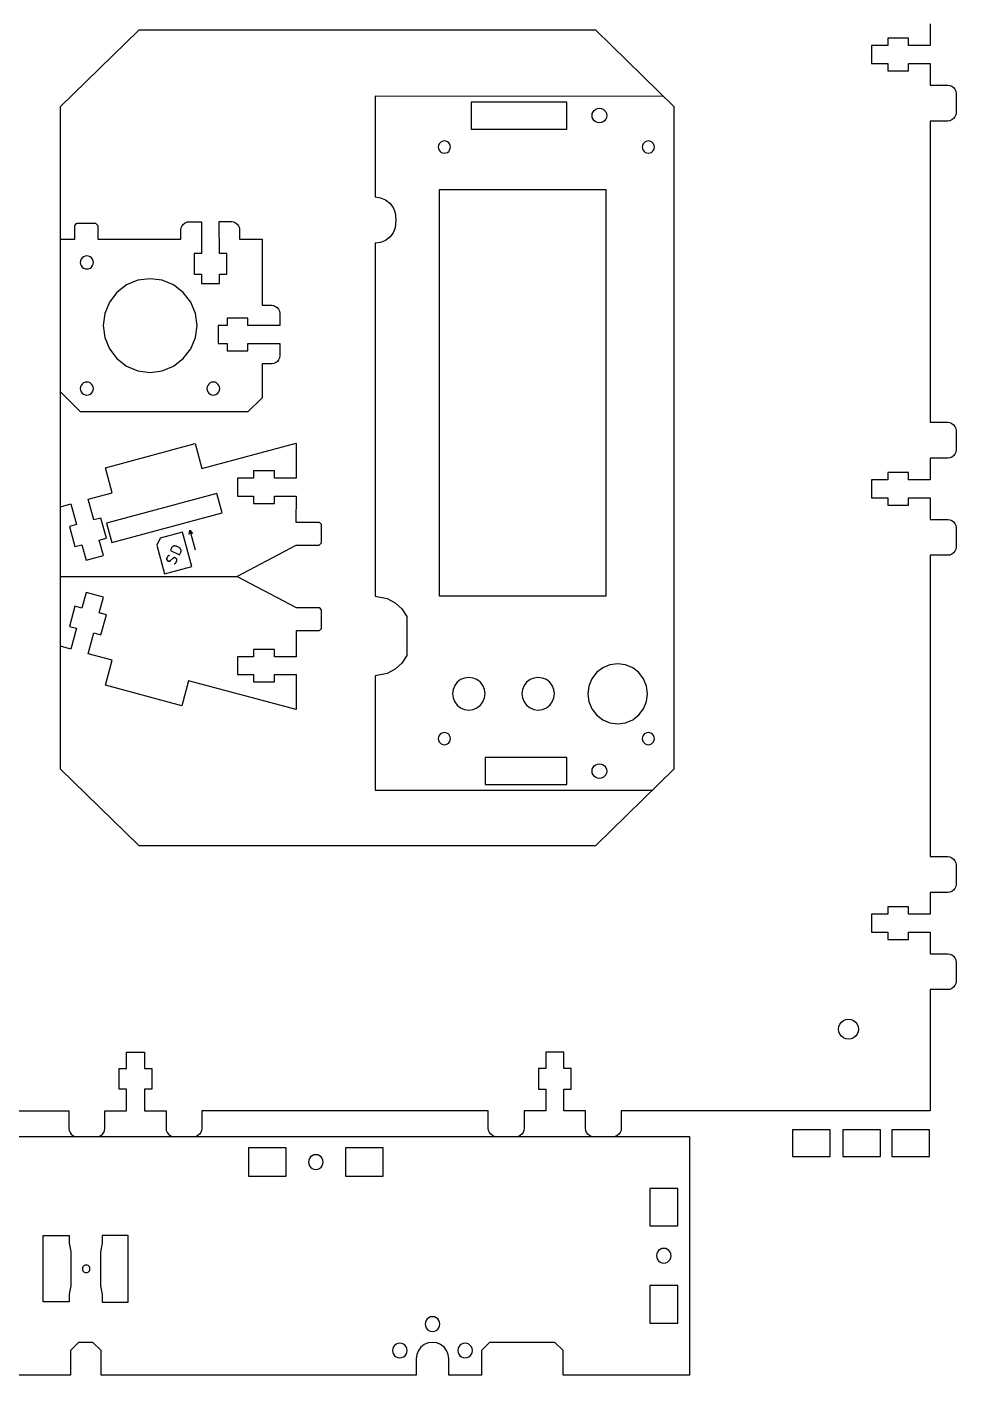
# Model space of a CAD drawing. Extents: x 80 to 899, y 36 to 580.
# Drawn here: x 671.5 to 899.2, y 35.6 to 366 of the extents above; entities that cross this region are included whole.
import ezdxf

# ---------------------------------------------------------------- set-up
doc = ezdxf.new("R2010")
doc.units = 0
doc.layers.get('0').update_dxf_attribs({"linetype": 'CONTINUOUS'})

msp = doc.modelspace()

# ---------------------------------------------------------------- linework, layer by layer
at = {"color": 4}
for p, q in [((892.893728, 366.790295), (892.893728, 361.490303)), ((882.493726, 361.490303), (878.543716, 361.490303)), ((878.543716, 361.490303), (878.543716, 357.090289)), ((887.593736, 363.290288), (882.493726, 363.290288)), ((882.493726, 363.290288), (882.493726, 361.490303)), ((887.593736, 361.490303), (887.593736, 363.290288)), ((892.893728, 361.490303), (887.593736, 361.490303)), ((878.543716, 357.090289), (882.493726, 357.090289)), ((882.493726, 357.090289), (882.493726, 355.290304)), ((887.593736, 355.290304), (887.593736, 357.090289)), ((887.593736, 357.090289), (892.893728, 357.090289)), ((892.893728, 357.090289), (892.893728, 351.790297)), ((882.493726, 355.290304), (887.593736, 355.290304)), ((892.893728, 351.790297), (897.243732, 351.790297)), ((897.243732, 351.790297), (897.761356, 351.72214)), ((897.761356, 351.72214), (898.24373, 351.522355)), ((898.24373, 351.522355), (898.657948, 351.204517)), ((898.657948, 351.204517), (898.975786, 350.790299)), ((898.975786, 350.790299), (899.175572, 350.307925)), ((899.175572, 350.307925), (899.243728, 349.790301)), ((899.243728, 349.790301), (899.243728, 344.990294)), ((898.975786, 343.990296), (898.657948, 343.576078)), ((899.175572, 344.47267), (898.975786, 343.990296)), ((899.243728, 344.990294), (899.175572, 344.47267)), ((897.243732, 342.990298), (892.893728, 342.990298)), ((892.893728, 342.990298), (892.893728, 269.140306)), ((897.761356, 343.058454), (897.243732, 342.990298)), ((898.24373, 343.25824), (897.761356, 343.058454)), ((898.657948, 343.576078), (898.24373, 343.25824)), ((892.893728, 269.140306), (897.243732, 269.140306)), ((897.243732, 269.140306), (897.761356, 269.072177)), ((897.761356, 269.072177), (898.24373, 268.872364)), ((898.24373, 268.872364), (898.657948, 268.554525)), ((898.657948, 268.554525), (898.975786, 268.140308)), ((898.975786, 268.140308), (899.175572, 267.657962)), ((899.175572, 267.657962), (899.243728, 267.14031)), ((899.243728, 267.14031), (899.243728, 262.340331)), ((898.975786, 261.340333), (898.657948, 260.926115)), ((899.175572, 261.822679), (898.975786, 261.340333)), ((899.243728, 262.340331), (899.175572, 261.822679)), ((897.243732, 260.340335), (892.893728, 260.340335)), ((892.893728, 260.340335), (892.893728, 255.040342)), ((897.761356, 260.408463), (897.243732, 260.340335)), ((898.24373, 260.608276), (897.761356, 260.408463)), ((898.657948, 260.926115), (898.24373, 260.608276)), ((882.493726, 255.040342), (878.543716, 255.040342)), ((878.543716, 255.040342), (878.543716, 250.640329)), ((887.593736, 256.840328), (882.493726, 256.840328)), ((882.493726, 256.840328), (882.493726, 255.040342)), ((887.593736, 255.040342), (887.593736, 256.840328)), ((892.893728, 255.040342), (887.593736, 255.040342)), ((878.543716, 250.640329), (882.493726, 250.640329)), ((882.493726, 250.640329), (882.493726, 248.840315)), ((882.493726, 248.840315), (887.593736, 248.840315)), ((887.593736, 248.840315), (887.593736, 250.640329)), ((887.593736, 250.640329), (892.893728, 250.640329)), ((892.893728, 250.640329), (892.893728, 245.340336)), ((892.893728, 245.340336), (897.243732, 245.340336)), ((897.243732, 245.340336), (897.761356, 245.27218)), ((897.761356, 245.27218), (898.24373, 245.072366)), ((898.24373, 245.072366), (898.657948, 244.754556)), ((898.657948, 244.754556), (898.975786, 244.340338)), ((898.975786, 244.340338), (899.175572, 243.857964)), ((899.175572, 243.857964), (899.243728, 243.34034)), ((899.243728, 243.34034), (899.243728, 238.540333)), ((899.175572, 238.022709), (898.975786, 237.540335)), ((899.243728, 238.540333), (899.175572, 238.022709)), ((897.243732, 236.540337), (892.893728, 236.540337)), ((892.893728, 236.540337), (892.893728, 162.690356)), ((897.761356, 236.608494), (897.243732, 236.540337)), ((898.24373, 236.808279), (897.761356, 236.608494)), ((898.657948, 237.126118), (898.24373, 236.808279)), ((898.975786, 237.540335), (898.657948, 237.126118)), ((892.893728, 162.690356), (897.243732, 162.690356)), ((897.243732, 162.690356), (897.761356, 162.622228)), ((897.761356, 162.622228), (898.24373, 162.422415)), ((898.24373, 162.422415), (898.657948, 162.104576)), ((898.657948, 162.104576), (898.975786, 161.690358)), ((898.975786, 161.690358), (899.175572, 161.208012)), ((899.175572, 161.208012), (899.243728, 160.69036)), ((899.243728, 160.69036), (899.243728, 155.890381)), ((899.175572, 155.372729), (898.975786, 154.890355)), ((899.243728, 155.890381), (899.175572, 155.372729)), ((897.243732, 153.890329), (892.893728, 153.890329)), ((892.893728, 153.890329), (892.893728, 148.590337)), ((897.761356, 153.958486), (897.243732, 153.890329)), ((898.24373, 154.158299), (897.761356, 153.958486)), ((898.657948, 154.476138), (898.24373, 154.158299)), ((898.975786, 154.890355), (898.657948, 154.476138)), ((887.593736, 150.39035), (882.493726, 150.39035)), ((882.493726, 150.39035), (882.493726, 148.590337)), ((887.593736, 148.590337), (887.593736, 150.39035)), ((882.493726, 148.590337), (878.543716, 148.590337)), ((878.543716, 148.590337), (878.543716, 144.190351)), ((892.893728, 148.590337), (887.593736, 148.590337)), ((878.543716, 144.190351), (882.493726, 144.190351)), ((882.493726, 144.190351), (882.493726, 142.390338)), ((882.493726, 142.390338), (887.593736, 142.390338)), ((887.593736, 142.390338), (887.593736, 144.190351)), ((887.593736, 144.190351), (892.893728, 144.190351)), ((892.893728, 144.190351), (892.893728, 138.890359)), ((892.893728, 138.890359), (897.243732, 138.890359)), ((897.243732, 138.890359), (897.761356, 138.822202)), ((897.761356, 138.822202), (898.24373, 138.622389)), ((898.24373, 138.622389), (898.657948, 138.30455)), ((898.657948, 138.30455), (898.975786, 137.890333)), ((898.975786, 137.890333), (899.175572, 137.407987)), ((899.175572, 137.407987), (899.243728, 136.890335)), ((899.243728, 136.890335), (899.243728, 132.090356)), ((897.243732, 130.09036), (892.893728, 130.09036)), ((892.893728, 130.09036), (892.893728, 100.390365)), ((897.761356, 130.158488), (897.243732, 130.09036)), ((898.24373, 130.358301), (897.761356, 130.158488)), ((898.657948, 130.67614), (898.24373, 130.358301)), ((898.975786, 131.090358), (898.657948, 130.67614)), ((899.175572, 131.572704), (898.975786, 131.090358)), ((899.243728, 132.090356), (899.175572, 131.572704)), ((695.893784, 110.790367), (695.893784, 114.740349)), ((695.893784, 114.740349), (700.293797, 114.740349)), ((700.293797, 114.740349), (700.293797, 110.790367)), ((803.09375, 114.740349), (798.693736, 114.740349)), ((798.693736, 114.740349), (798.693736, 110.790367)), ((803.09375, 110.790367), (803.09375, 114.740349)), ((694.09377, 105.690358), (694.09377, 110.790367)), ((694.09377, 110.790367), (695.893784, 110.790367)), ((700.293797, 110.790367), (702.093782, 110.790367)), ((702.093782, 110.790367), (702.093782, 105.690358)), ((798.693736, 110.790367), (796.893751, 110.790367)), ((796.893751, 110.790367), (796.893751, 105.690358)), ((804.893763, 110.790367), (803.09375, 110.790367)), ((804.893763, 105.690358), (804.893763, 110.790367)), ((695.893784, 105.690358), (694.09377, 105.690358)), ((695.893784, 100.390365), (695.893784, 105.690358)), ((702.093782, 105.690358), (700.293797, 105.690358)), ((700.293797, 105.690358), (700.293797, 100.390365)), ((796.893751, 105.690358), (798.693736, 105.690358)), ((798.693736, 105.690358), (798.693736, 100.390365)), ((803.09375, 100.390365), (803.09375, 105.690358)), ((803.09375, 105.690358), (804.893763, 105.690358)), ((616.093813, 100.413592), (681.793792, 100.390365)), ((681.793792, 100.390365), (681.793792, 96.040361)), ((690.593791, 96.040361), (690.593791, 100.390365)), ((690.593791, 100.390365), (695.893784, 100.390365)), ((700.293797, 100.390365), (705.59379, 100.390365)), ((705.59379, 100.390365), (705.59379, 96.040361)), ((784.599558, 100.390365), (714.393761, 100.390168)), ((714.393761, 100.390168), (714.393761, 96.040361)), ((784.593744, 96.040361), (784.599558, 100.390365)), ((798.693736, 100.390365), (793.393744, 100.390365)), ((793.393744, 100.390365), (793.393744, 96.040361)), ((808.393742, 100.390365), (803.09375, 100.390365)), ((808.393742, 96.040361), (808.393742, 100.390365)), ((892.893728, 100.390365), (817.193741, 100.390365)), ((817.193741, 100.390365), (817.193741, 96.040361)), ((681.793792, 96.040361), (681.861949, 95.522738)), ((690.525635, 95.522738), (690.593791, 96.040361)), ((705.59379, 96.040361), (705.661918, 95.522738)), ((714.393761, 96.040361), (714.325632, 95.522738)), ((784.661901, 95.522738), (784.593744, 96.040361)), ((793.393744, 96.040361), (793.325615, 95.522738)), ((808.461899, 95.522738), (808.393742, 96.040361)), ((817.193741, 96.040361), (817.125585, 95.522738)), ((681.861949, 95.522738), (682.061734, 95.040363)), ((682.061734, 95.040363), (682.379572, 94.626146)), ((682.379572, 94.626146), (682.79379, 94.308307)), ((682.79379, 94.308307), (683.276164, 94.108522)), ((683.276164, 94.108522), (683.793788, 94.040365)), ((688.593795, 94.040365), (689.111419, 94.108522)), ((689.111419, 94.108522), (689.593793, 94.308307)), ((689.593793, 94.308307), (690.008011, 94.626146)), ((690.008011, 94.626146), (690.325821, 95.040363)), ((690.325821, 95.040363), (690.525635, 95.522738)), ((705.661918, 95.522738), (705.861731, 95.040363)), ((705.861731, 95.040363), (706.17957, 94.626146)), ((706.17957, 94.626146), (706.593788, 94.308307)), ((706.593788, 94.308307), (707.076134, 94.108522)), ((707.076134, 94.108522), (707.593786, 94.040365)), ((712.911417, 94.108522), (712.393765, 94.040365)), ((713.393763, 94.308307), (712.911417, 94.108522)), ((713.80798, 94.626146), (713.393763, 94.308307)), ((714.125819, 95.040363), (713.80798, 94.626146)), ((714.325632, 95.522738), (714.125819, 95.040363)), ((784.861714, 95.040363), (784.661901, 95.522738)), ((785.179553, 94.626146), (784.861714, 95.040363)), ((785.593771, 94.308307), (785.179553, 94.626146)), ((786.076117, 94.108522), (785.593771, 94.308307)), ((786.593769, 94.040365), (786.076117, 94.108522)), ((791.9114, 94.108522), (791.393748, 94.040365)), ((792.393746, 94.308307), (791.9114, 94.108522)), ((792.807963, 94.626146), (792.393746, 94.308307)), ((793.125802, 95.040363), (792.807963, 94.626146)), ((793.325615, 95.522738), (793.125802, 95.040363)), ((808.661684, 95.040363), (808.461899, 95.522738)), ((808.979522, 94.626146), (808.661684, 95.040363)), ((809.39374, 94.308307), (808.979522, 94.626146)), ((809.876114, 94.108522), (809.39374, 94.308307)), ((810.393738, 94.040365), (809.876114, 94.108522)), ((815.711369, 94.108522), (815.193745, 94.040365)), ((816.193743, 94.308307), (815.711369, 94.108522)), ((816.607961, 94.626146), (816.193743, 94.308307)), ((816.9258, 95.040363), (816.607961, 94.626146)), ((817.125585, 95.522738), (816.9258, 95.040363))]:
    msp.add_line(p, q, dxfattribs=at)
at = {"color": 0}
for p, q in [((698.932132, 365.290284), (679.671904, 346.503485)), ((810.910684, 365.290284), (698.932132, 365.290284)), ((830.170855, 346.503485), (810.910684, 365.290284)), ((679.671904, 346.503485), (679.671904, 184.177173)), ((830.170855, 184.177173), (830.170855, 346.503485)), ((679.671904, 184.177173), (698.932132, 165.390376)), ((810.910684, 165.390376), (830.170855, 184.177173)), ((698.932132, 165.390376), (810.910684, 165.390376)), ((868.362229, 95.756015), (859.180637, 95.756015)), ((859.180637, 95.756015), (859.180637, 89.156079)), ((868.362229, 89.156079), (868.362229, 95.756015)), ((880.699483, 95.756015), (871.517891, 95.756015)), ((871.517891, 95.756015), (871.517891, 89.156079)), ((880.699483, 89.156079), (880.699483, 95.756015)), ((892.703298, 95.756015), (883.521706, 95.756015)), ((883.521706, 95.756015), (883.521706, 89.156079)), ((892.703298, 89.156079), (892.703298, 95.756015)), ((859.180637, 89.156079), (868.362229, 89.156079)), ((871.517891, 89.156079), (880.699483, 89.156079)), ((883.521706, 89.156079), (892.703298, 89.156079))]:
    msp.add_line(p, q, dxfattribs=at)
at = {"color": 3}
for p, q in [((827.554034, 349.009008), (756.843708, 349.037598)), ((756.843708, 349.037598), (756.855562, 324.365096)), ((756.855562, 324.365096), (758.187368, 324.189884)), ((758.187368, 324.189884), (759.417434, 323.679338)), ((759.417434, 323.679338), (760.473707, 322.86723)), ((760.473707, 322.86723), (761.284306, 321.808803)), ((761.284306, 321.808803), (761.793801, 320.576251)), ((761.793801, 320.576251), (761.967537, 318.689153)), ((761.967537, 318.689153), (761.793801, 316.802054)), ((760.473707, 314.511073), (759.417434, 313.698964)), ((761.284306, 315.569502), (760.473707, 314.511073)), ((761.793801, 316.802054), (761.284306, 315.569502)), ((756.855562, 313.014592), (756.843708, 226.547836)), ((758.187368, 313.188419), (756.855562, 313.014592)), ((759.417434, 313.698964), (758.187368, 313.188419)), ((756.843708, 226.547836), (759.808904, 225.98215)), ((759.808904, 225.98215), (761.786464, 224.876911)), ((761.786464, 224.876911), (763.406109, 223.456007)), ((763.406109, 223.456007), (764.65576, 221.577592)), ((764.65576, 221.577592), (764.65576, 211.959854)), ((764.65576, 211.959854), (763.406109, 210.081439)), ((761.786464, 208.660507), (759.808904, 207.555296)), ((763.406109, 210.081439), (761.786464, 208.660507)), ((756.843906, 206.989723), (756.821046, 178.962714)), ((759.808904, 207.555296), (756.843906, 206.989723)), ((756.821046, 178.962714), (824.710646, 178.965536)), ((537.910553, 94.12554), (833.910328, 94.12554))]:
    msp.add_line(p, q, dxfattribs=at)
at = {"color": 7}
for p, q in [((803.818073, 347.627192), (780.431418, 347.627192)), ((780.431418, 347.627192), (780.431418, 341.027208)), ((803.818073, 341.027208), (803.818073, 347.627192)), ((810.0181, 344.327196), (810.079427, 344.79306)), ((810.079427, 343.861332), (810.0181, 344.327196)), ((810.079427, 344.79306), (810.259231, 345.227202)), ((810.259231, 343.427189), (810.079427, 343.861332)), ((810.259231, 345.227202), (810.545291, 345.59999)), ((810.545291, 345.59999), (810.918079, 345.88605)), ((810.918079, 345.88605), (811.352221, 346.065854)), ((811.352221, 346.065854), (811.818085, 346.127181)), ((811.818085, 346.127181), (812.28395, 346.065854)), ((812.28395, 346.065854), (812.718092, 345.88605)), ((812.718092, 345.88605), (813.090879, 345.59999)), ((813.090879, 345.59999), (813.37694, 345.227202)), ((813.37694, 345.227202), (813.556744, 344.79306)), ((813.556744, 343.861332), (813.37694, 343.427189)), ((813.556744, 344.79306), (813.618099, 344.327196)), ((813.618099, 344.327196), (813.556744, 343.861332)), ((780.431418, 341.027208), (803.818073, 341.027208)), ((810.545291, 343.054402), (810.259231, 343.427189)), ((810.918079, 342.768341), (810.545291, 343.054402)), ((811.352221, 342.588538), (810.918079, 342.768341)), ((811.818085, 342.527182), (811.352221, 342.588538)), ((812.28395, 342.588538), (811.818085, 342.527182)), ((812.718092, 342.768341), (812.28395, 342.588538)), ((813.090879, 343.054402), (812.718092, 342.768341)), ((813.37694, 343.427189), (813.090879, 343.054402)), ((772.519036, 337.355412), (772.369176, 336.993632)), ((772.757401, 337.666054), (772.519036, 337.355412)), ((773.068071, 337.904447), (772.757401, 337.666054)), ((773.429852, 338.054279), (773.068071, 337.904447)), ((773.818077, 338.10539), (773.429852, 338.054279)), ((774.206302, 338.054279), (773.818077, 338.10539)), ((774.568082, 337.904447), (774.206302, 338.054279)), ((774.878724, 337.666054), (774.568082, 337.904447)), ((775.117117, 337.355412), (774.878724, 337.666054)), ((775.266949, 336.993632), (775.117117, 337.355412)), ((822.519049, 337.355412), (822.369189, 336.993632)), ((822.757414, 337.666054), (822.519049, 337.355412)), ((823.068084, 337.904447), (822.757414, 337.666054)), ((823.429865, 338.054279), (823.068084, 337.904447)), ((823.81809, 338.10539), (823.429865, 338.054279)), ((824.206314, 338.054279), (823.81809, 338.10539)), ((824.568095, 337.904447), (824.206314, 338.054279)), ((824.878737, 337.666054), (824.568095, 337.904447)), ((825.11713, 337.355412), (824.878737, 337.666054)), ((825.266962, 336.993632), (825.11713, 337.355412)), ((772.369176, 336.993632), (772.318066, 336.605407)), ((772.318066, 336.605407), (772.369176, 336.217182)), ((772.369176, 336.217182), (772.519036, 335.855401)), ((772.519036, 335.855401), (772.757401, 335.544731)), ((772.757401, 335.544731), (773.068071, 335.306366)), ((773.068071, 335.306366), (773.429852, 335.156506)), ((773.429852, 335.156506), (773.818077, 335.105396)), ((773.818077, 335.105396), (774.206302, 335.156506)), ((774.206302, 335.156506), (774.568082, 335.306366)), ((774.568082, 335.306366), (774.878724, 335.544731)), ((774.878724, 335.544731), (775.117117, 335.855401)), ((775.117117, 335.855401), (775.266949, 336.217182)), ((775.31806, 336.605407), (775.266949, 336.993632)), ((775.266949, 336.217182), (775.31806, 336.605407)), ((822.369189, 336.993632), (822.318078, 336.605407)), ((822.318078, 336.605407), (822.369189, 336.217182)), ((822.369189, 336.217182), (822.519049, 335.855401)), ((822.519049, 335.855401), (822.757414, 335.544731)), ((822.757414, 335.544731), (823.068084, 335.306366)), ((823.068084, 335.306366), (823.429865, 335.156506)), ((823.429865, 335.156506), (823.81809, 335.105396)), ((823.81809, 335.105396), (824.206314, 335.156506)), ((824.206314, 335.156506), (824.568095, 335.306366)), ((824.568095, 335.306366), (824.878737, 335.544731)), ((824.878737, 335.544731), (825.11713, 335.855401)), ((825.11713, 335.855401), (825.266962, 336.217182)), ((825.318072, 336.605407), (825.266962, 336.993632)), ((825.266962, 336.217182), (825.318072, 336.605407)), ((772.518076, 326.105416), (772.518076, 226.605409)), ((813.518079, 326.105416), (772.518076, 326.105416)), ((813.518079, 226.605409), (813.518079, 326.105416)), ((684.646683, 308.747729), (684.592158, 308.334471)), ((684.592158, 308.334471), (684.646683, 307.921213)), ((684.806534, 309.132877), (684.646683, 308.747729)), ((684.646683, 307.921213), (684.806534, 307.536064)), ((685.060788, 309.463585), (684.806534, 309.132877)), ((684.806534, 307.536064), (685.060788, 307.205356)), ((685.392173, 309.717331), (685.060788, 309.463585)), ((685.778056, 309.876843), (685.392173, 309.717331)), ((686.192161, 309.931256), (685.778056, 309.876843)), ((686.606265, 309.876843), (686.192161, 309.931256)), ((686.992148, 309.717331), (686.606265, 309.876843)), ((687.323533, 309.463585), (686.992148, 309.717331)), ((687.577787, 309.132877), (687.323533, 309.463585)), ((687.323533, 307.205356), (687.577787, 307.536064)), ((687.737638, 308.747729), (687.577787, 309.132877)), ((687.577787, 307.536064), (687.737638, 307.921213)), ((687.792163, 308.334471), (687.737638, 308.747729)), ((687.737638, 307.921213), (687.792163, 308.334471)), ((685.060788, 307.205356), (685.392173, 306.95161)), ((685.392173, 306.95161), (685.778056, 306.792098)), ((685.778056, 306.792098), (686.192161, 306.737686)), ((686.192161, 306.737686), (686.606265, 306.792098)), ((686.606265, 306.792098), (686.992148, 306.95161)), ((686.992148, 306.95161), (687.323533, 307.205356)), ((701.692059, 304.342466), (698.715659, 303.95139)), ((704.668431, 303.951418), (701.692059, 304.342466)), ((693.56039, 300.980945), (691.732804, 298.603956)), ((695.942092, 302.804834), (693.56039, 300.980945)), ((698.715659, 303.95139), (695.942092, 302.804834)), ((707.441998, 302.804834), (704.668431, 303.951418)), ((709.8237, 300.980945), (707.441998, 302.804834)), ((711.651258, 298.603956), (709.8237, 300.980945)), ((691.732804, 298.603956), (690.58399, 295.835921)), ((712.8001, 295.835921), (711.651258, 298.603956)), ((690.58399, 295.835921), (690.192124, 292.865447)), ((713.191937, 292.865447), (712.8001, 295.835921)), ((690.192124, 292.865447), (690.58399, 289.894974)), ((712.8001, 289.894974), (713.191937, 292.865447)), ((690.58399, 289.894974), (691.732804, 287.126938)), ((711.651258, 287.126938), (712.8001, 289.894974)), ((691.732804, 287.126938), (693.56039, 284.749978)), ((693.56039, 284.749978), (695.942092, 282.92606)), ((707.441998, 282.92606), (709.8237, 284.749978)), ((709.8237, 284.749978), (711.651258, 287.126938)), ((695.942092, 282.92606), (698.715659, 281.779504)), ((698.715659, 281.779504), (701.692059, 281.388429)), ((701.692059, 281.388429), (704.668431, 281.779504)), ((704.668431, 281.779504), (707.441998, 282.92606)), ((684.646683, 277.80971), (684.592158, 277.396452)), ((684.806534, 278.194831), (684.646683, 277.80971)), ((685.060788, 278.525539), (684.806534, 278.194831)), ((685.392173, 278.779313), (685.060788, 278.525539)), ((685.778056, 278.938825), (685.392173, 278.779313)), ((686.192161, 278.993237), (685.778056, 278.938825)), ((686.606265, 278.938825), (686.192161, 278.993237)), ((686.992148, 278.779313), (686.606265, 278.938825)), ((687.323533, 278.525539), (686.992148, 278.779313)), ((687.577787, 278.194831), (687.323533, 278.525539)), ((687.737638, 277.80971), (687.577787, 278.194831)), ((687.792163, 277.396452), (687.737638, 277.80971)), ((715.646452, 277.80971), (715.591927, 277.396452)), ((715.806275, 278.194831), (715.646452, 277.80971)), ((716.060557, 278.525539), (715.806275, 278.194831)), ((716.391914, 278.779313), (716.060557, 278.525539)), ((716.777796, 278.938825), (716.391914, 278.779313)), ((717.191901, 278.993237), (716.777796, 278.938825)), ((717.606006, 278.938825), (717.191901, 278.993237)), ((717.991916, 278.779313), (717.606006, 278.938825)), ((718.323273, 278.525539), (717.991916, 278.779313)), ((718.577527, 278.194831), (718.323273, 278.525539)), ((718.737378, 277.80971), (718.577527, 278.194831)), ((718.791875, 277.396452), (718.737378, 277.80971)), ((684.592158, 277.396452), (684.646683, 276.983138)), ((684.646683, 276.983138), (684.806534, 276.598046)), ((684.806534, 276.598046), (685.060788, 276.267338)), ((685.060788, 276.267338), (685.392173, 276.013563)), ((685.392173, 276.013563), (685.778056, 275.854023)), ((685.778056, 275.854023), (686.192161, 275.799611)), ((686.192161, 275.799611), (686.606265, 275.854023)), ((686.606265, 275.854023), (686.992148, 276.013563)), ((686.992148, 276.013563), (687.323533, 276.267338)), ((687.323533, 276.267338), (687.577787, 276.598046)), ((687.577787, 276.598046), (687.737638, 276.983138)), ((687.737638, 276.983138), (687.792163, 277.396452)), ((715.591927, 277.396452), (715.646452, 276.983138)), ((715.646452, 276.983138), (715.806275, 276.598046)), ((715.806275, 276.598046), (716.060557, 276.267338)), ((716.060557, 276.267338), (716.391914, 276.013563)), ((716.391914, 276.013563), (716.777796, 275.854023)), ((716.777796, 275.854023), (717.191901, 275.799611)), ((717.191901, 275.799611), (717.606006, 275.854023)), ((717.606006, 275.854023), (717.991916, 276.013563)), ((717.991916, 276.013563), (718.323273, 276.267338)), ((718.323273, 276.267338), (718.577527, 276.598046)), ((718.577527, 276.598046), (718.737378, 276.983138)), ((718.737378, 276.983138), (718.791875, 277.396452)), ((718.061756, 251.719092), (691.020852, 244.453535)), ((719.353228, 246.912509), (718.061756, 251.719092)), ((692.312309, 239.646924), (719.353228, 246.912509)), ((691.020852, 244.453535), (692.312309, 239.646924)), ((679.708832, 231.36071), (723.015888, 231.36071)), ((723.015888, 231.36071), (737.456691, 223.761934)), ((772.518076, 226.605409), (813.518079, 226.605409)), ((737.456691, 223.761934), (743.101277, 223.759111)), ((743.101277, 223.759111), (743.665933, 223.200932)), ((743.665933, 223.200932), (743.666003, 218.553325)), ((743.666003, 218.553325), (743.102123, 218.007056)), ((743.102123, 218.007056), (737.458102, 218.007056)), ((737.458102, 218.007056), (737.459795, 211.68858)), ((732.154159, 211.695071), (732.154159, 213.495084)), ((737.459795, 211.68858), (732.154159, 211.695071)), ((812.650703, 208.95701), (811.131674, 207.791423)), ((814.419613, 209.6897), (812.650703, 208.95701)), ((816.317886, 209.939615), (814.419613, 209.6897)), ((818.216159, 209.6897), (816.317886, 209.939615)), ((819.985069, 208.95701), (818.216159, 209.6897)), ((821.504065, 207.791423), (819.985069, 208.95701)), ((776.989662, 205.43386), (776.353984, 204.605425)), ((777.818097, 206.069509), (776.989662, 205.43386)), ((778.782817, 206.469136), (777.818097, 206.069509)), ((779.818093, 206.605421), (778.782817, 206.469136)), ((780.853369, 206.469136), (779.818093, 206.605421)), ((781.818089, 206.069509), (780.853369, 206.469136)), ((782.646524, 205.43386), (781.818089, 206.069509)), ((783.282201, 204.605425), (782.646524, 205.43386)), ((793.989656, 205.43386), (793.353979, 204.605425)), ((794.818091, 206.069509), (793.989656, 205.43386)), ((795.782811, 206.469136), (794.818091, 206.069509)), ((796.818087, 206.605421), (795.782811, 206.469136)), ((797.853363, 206.469136), (796.818087, 206.605421)), ((798.818083, 206.069509), (797.853363, 206.469136)), ((799.646518, 205.43386), (798.818083, 206.069509)), ((800.282196, 204.605425), (799.646518, 205.43386)), ((809.966123, 206.272424), (809.233401, 204.503509)), ((811.131674, 207.791423), (809.966123, 206.272424)), ((822.66965, 206.272424), (821.504065, 207.791423)), ((823.402371, 204.503509), (822.66965, 206.272424)), ((775.954358, 203.640705), (775.818073, 202.605429)), ((775.818073, 202.605429), (775.954358, 201.570153)), ((776.353984, 204.605425), (775.954358, 203.640705)), ((775.954358, 201.570153), (776.353984, 200.605433)), ((783.6818, 203.640705), (783.282201, 204.605425)), ((783.282201, 200.605433), (783.6818, 201.570153)), ((783.818085, 202.605429), (783.6818, 203.640705)), ((783.6818, 201.570153), (783.818085, 202.605429)), ((792.95438, 203.640705), (792.818095, 202.605429)), ((792.818095, 202.605429), (792.95438, 201.570153)), ((793.353979, 204.605425), (792.95438, 203.640705)), ((792.95438, 201.570153), (793.353979, 200.605433)), ((800.681794, 203.640705), (800.282196, 204.605425)), ((800.282196, 200.605433), (800.681794, 201.570153)), ((800.818079, 202.605429), (800.681794, 203.640705)), ((800.681794, 201.570153), (800.818079, 202.605429)), ((809.233401, 204.503509), (808.983487, 202.605232)), ((808.983487, 202.605232), (809.233401, 200.706922)), ((823.652286, 202.605232), (823.402371, 204.503509)), ((823.402371, 200.706922), (823.652286, 202.605232)), ((776.353984, 200.605433), (776.989662, 199.776998)), ((776.989662, 199.776998), (777.818097, 199.141321)), ((777.818097, 199.141321), (778.782817, 198.741722)), ((778.782817, 198.741722), (779.818093, 198.605409)), ((779.818093, 198.605409), (780.853369, 198.741722)), ((780.853369, 198.741722), (781.818089, 199.141321)), ((781.818089, 199.141321), (782.646524, 199.776998)), ((782.646524, 199.776998), (783.282201, 200.605433)), ((793.353979, 200.605433), (793.989656, 199.776998)), ((793.989656, 199.776998), (794.818091, 199.141321)), ((794.818091, 199.141321), (795.782811, 198.741722)), ((795.782811, 198.741722), (796.818087, 198.605409)), ((796.818087, 198.605409), (797.853363, 198.741722)), ((797.853363, 198.741722), (798.818083, 199.141321)), ((798.818083, 199.141321), (799.646518, 199.776998)), ((799.646518, 199.776998), (800.282196, 200.605433)), ((809.233401, 200.706922), (809.966123, 198.938008)), ((809.966123, 198.938008), (811.131674, 197.419009)), ((821.504065, 197.419009), (822.66965, 198.938008)), ((822.66965, 198.938008), (823.402371, 200.706922)), ((811.131674, 197.419009), (812.650703, 196.253455)), ((812.650703, 196.253455), (814.419613, 195.520732)), ((814.419613, 195.520732), (816.317886, 195.270817)), ((816.317886, 195.270817), (818.216159, 195.520732)), ((818.216159, 195.520732), (819.985069, 196.253455)), ((819.985069, 196.253455), (821.504065, 197.419009)), ((772.369176, 191.993648), (772.318066, 191.605423)), ((772.519036, 192.355428), (772.369176, 191.993648)), ((772.757401, 192.66607), (772.519036, 192.355428)), ((773.068071, 192.904464), (772.757401, 192.66607)), ((773.429852, 193.054324), (773.068071, 192.904464)), ((773.818077, 193.105434), (773.429852, 193.054324)), ((774.206302, 193.054324), (773.818077, 193.105434)), ((774.568082, 192.904464), (774.206302, 193.054324)), ((774.878724, 192.66607), (774.568082, 192.904464)), ((775.117117, 192.355428), (774.878724, 192.66607)), ((775.266949, 191.993648), (775.117117, 192.355428)), ((775.31806, 191.605423), (775.266949, 191.993648)), ((822.369189, 191.993648), (822.318078, 191.605423)), ((822.519049, 192.355428), (822.369189, 191.993648)), ((822.757414, 192.66607), (822.519049, 192.355428)), ((823.068084, 192.904464), (822.757414, 192.66607)), ((823.429865, 193.054324), (823.068084, 192.904464)), ((823.81809, 193.105434), (823.429865, 193.054324)), ((824.206314, 193.054324), (823.81809, 193.105434)), ((824.568095, 192.904464), (824.206314, 193.054324)), ((824.878737, 192.66607), (824.568095, 192.904464)), ((825.11713, 192.355428), (824.878737, 192.66607)), ((825.266962, 191.993648), (825.11713, 192.355428)), ((825.318072, 191.605423), (825.266962, 191.993648)), ((772.318066, 191.605423), (772.369176, 191.217198)), ((772.369176, 191.217198), (772.519036, 190.855417)), ((772.519036, 190.855417), (772.757401, 190.544775)), ((772.757401, 190.544775), (773.068071, 190.306382)), ((773.068071, 190.306382), (773.429852, 190.156522)), ((773.429852, 190.156522), (773.818077, 190.105412)), ((773.818077, 190.105412), (774.206302, 190.156522)), ((774.206302, 190.156522), (774.568082, 190.306382)), ((774.568082, 190.306382), (774.878724, 190.544775)), ((774.878724, 190.544775), (775.117117, 190.855417)), ((775.117117, 190.855417), (775.266949, 191.217198)), ((775.266949, 191.217198), (775.31806, 191.605423)), ((822.318078, 191.605423), (822.369189, 191.217198)), ((822.369189, 191.217198), (822.519049, 190.855417)), ((822.519049, 190.855417), (822.757414, 190.544775)), ((822.757414, 190.544775), (823.068084, 190.306382)), ((823.068084, 190.306382), (823.429865, 190.156522)), ((823.429865, 190.156522), (823.81809, 190.105412)), ((823.81809, 190.105412), (824.206314, 190.156522)), ((824.206314, 190.156522), (824.568095, 190.306382)), ((824.568095, 190.306382), (824.878737, 190.544775)), ((824.878737, 190.544775), (825.11713, 190.855417)), ((825.11713, 190.855417), (825.266962, 191.217198)), ((825.266962, 191.217198), (825.318072, 191.605423)), ((803.818073, 186.950167), (783.818085, 186.950167)), ((783.818085, 186.950167), (783.818085, 180.350147)), ((803.818073, 180.350147), (803.818073, 186.950167)), ((810.545291, 184.922937), (810.918079, 185.208997)), ((810.918079, 185.208997), (811.352221, 185.388829)), ((811.352221, 185.388829), (811.818085, 185.450156)), ((811.818085, 185.450156), (812.28395, 185.388829)), ((812.28395, 185.388829), (812.718092, 185.208997)), ((812.718092, 185.208997), (813.090879, 184.922937)), ((810.0181, 183.650171), (810.079427, 184.116035)), ((810.079427, 183.184279), (810.0181, 183.650171)), ((810.079427, 184.116035), (810.259231, 184.55015)), ((810.259231, 182.750164), (810.079427, 183.184279)), ((810.259231, 184.55015), (810.545291, 184.922937)), ((810.545291, 182.377377), (810.259231, 182.750164)), ((810.918079, 182.091317), (810.545291, 182.377377)), ((811.352221, 181.911485), (810.918079, 182.091317)), ((811.818085, 181.850158), (811.352221, 181.911485)), ((812.28395, 181.911485), (811.818085, 181.850158)), ((812.718092, 182.091317), (812.28395, 181.911485)), ((813.090879, 182.377377), (812.718092, 182.091317)), ((813.090879, 184.922937), (813.37694, 184.55015)), ((813.37694, 182.750164), (813.090879, 182.377377)), ((813.37694, 184.55015), (813.556744, 184.116035)), ((813.556744, 183.184279), (813.37694, 182.750164)), ((813.556744, 184.116035), (813.618099, 183.650171)), ((813.618099, 183.650171), (813.556744, 183.184279)), ((783.818085, 180.350147), (803.818073, 180.350147)), ((871.161319, 122.122775), (871.668726, 122.512128)), ((871.668726, 122.512128), (872.259615, 122.756872)), ((872.259615, 122.756872), (872.893712, 122.840353)), ((872.893712, 122.840353), (873.527837, 122.756872)), ((873.527837, 122.756872), (874.118726, 122.512128)), ((874.118726, 122.512128), (874.626133, 122.122775)), ((870.443712, 120.390354), (870.527194, 121.024479)), ((870.527194, 119.756257), (870.443712, 120.390354)), ((870.527194, 121.024479), (870.771965, 121.615367)), ((870.771965, 119.165368), (870.527194, 119.756257)), ((870.771965, 121.615367), (871.161319, 122.122775)), ((871.161319, 118.657961), (870.771965, 119.165368)), ((874.626133, 122.122775), (875.015487, 121.615367)), ((875.015487, 119.165368), (874.626133, 118.657961)), ((875.015487, 121.615367), (875.26023, 121.024479)), ((875.26023, 119.756257), (875.015487, 119.165368)), ((875.26023, 121.024479), (875.343739, 120.390354)), ((875.343739, 120.390354), (875.26023, 119.756257)), ((871.668726, 118.268607), (871.161319, 118.657961)), ((872.259615, 118.023836), (871.668726, 118.268607)), ((872.893712, 117.940354), (872.259615, 118.023836)), ((873.527837, 118.023836), (872.893712, 117.940354)), ((874.118726, 118.268607), (873.527837, 118.023836)), ((874.626133, 118.657961), (874.118726, 118.268607)), ((735.010546, 91.275519), (725.810553, 91.275519)), ((725.810553, 91.275519), (725.810553, 84.375524)), ((735.010546, 84.375524), (735.010546, 91.275519)), ((741.409709, 89.385872), (741.036554, 89.099529)), ((741.844246, 89.565873), (741.409709, 89.385872)), ((742.310562, 89.627228), (741.844246, 89.565873)), ((742.776878, 89.565873), (742.310562, 89.627228)), ((743.211415, 89.385872), (742.776878, 89.565873)), ((743.58457, 89.099529), (743.211415, 89.385872)), ((758.8106, 91.275519), (749.61055, 91.275519)), ((749.61055, 91.275519), (749.61055, 84.375524)), ((758.810543, 84.375524), (758.8106, 91.275519)), ((740.570239, 88.291837), (740.508827, 87.825522)), ((740.508827, 87.825522), (740.570239, 87.359206)), ((740.750212, 88.726403), (740.570239, 88.291837)), ((740.570239, 87.359206), (740.750212, 86.924668)), ((741.036554, 89.099529), (740.750212, 88.726403)), ((740.750212, 86.924668), (741.036554, 86.551514)), ((741.036554, 86.551514), (741.409709, 86.2652)), ((741.409709, 86.2652), (741.844246, 86.085198)), ((741.844246, 86.085198), (742.310562, 86.023815)), ((742.310562, 86.023815), (742.776878, 86.085198)), ((742.776878, 86.085198), (743.211415, 86.2652)), ((743.211415, 86.2652), (743.58457, 86.551514)), ((743.870884, 88.726403), (743.58457, 89.099529)), ((743.58457, 86.551514), (743.870884, 86.924668)), ((744.050885, 88.291837), (743.870884, 88.726403)), ((743.870884, 86.924668), (744.050885, 87.359206)), ((744.112297, 87.825522), (744.050885, 88.291837)), ((744.050885, 87.359206), (744.112297, 87.825522)), ((725.810553, 84.375524), (735.010546, 84.375524)), ((749.61055, 84.375524), (758.810543, 84.375524)), ((831.060335, 81.37553), (824.160482, 81.37553)), ((824.160482, 81.37553), (824.160482, 72.175537)), ((831.060335, 72.175537), (831.060335, 81.37553)), ((675.522278, 67.961649), (675.518891, 69.840628)), ((675.518891, 69.840628), (681.859634, 69.840487)), ((681.859634, 69.840487), (681.859634, 67.96131)), ((696.29087, 69.814946), (689.950127, 69.814805)), ((689.950127, 69.814805), (689.950127, 67.935628)), ((696.287484, 67.935967), (696.29087, 69.814946)), ((824.160482, 72.175537), (831.060335, 72.175537)), ((675.522278, 65.869592), (675.522278, 67.961649)), ((681.859634, 67.96131), (682.274416, 65.869225)), ((689.950127, 67.935628), (689.535345, 65.843543)), ((696.287484, 65.84391), (696.287484, 67.935967)), ((826.336302, 66.149557), (826.050016, 65.776402)), ((826.709456, 66.435871), (826.336302, 66.149557)), ((827.14405, 66.615872), (826.709456, 66.435871)), ((827.61031, 66.677256), (827.14405, 66.615872)), ((828.076654, 66.615844), (827.61031, 66.677256)), ((828.511191, 66.435871), (828.076654, 66.615844)), ((828.884345, 66.149557), (828.511191, 66.435871)), ((829.17066, 65.776402), (828.884345, 66.149557)), ((675.516069, 60.207622), (675.518891, 63.162884)), ((675.518891, 63.162884), (675.522278, 65.869592)), ((682.274416, 65.869225), (682.279214, 61.686466)), ((689.535345, 65.843543), (689.530547, 61.660784)), ((696.29087, 63.137201), (696.287484, 65.84391)), ((696.293692, 60.18194), (696.29087, 63.137201)), ((825.870014, 65.341865), (825.808631, 64.875549)), ((825.808631, 64.875549), (825.870014, 64.409205)), ((826.050016, 65.776402), (825.870014, 65.341865)), ((825.870014, 64.409205), (826.050072, 63.974639)), ((826.050072, 63.974639), (826.336302, 63.601513)), ((826.336302, 63.601513), (826.709456, 63.315199)), ((826.709456, 63.315199), (827.143994, 63.135198)), ((827.143994, 63.135198), (827.610366, 63.073814)), ((827.610366, 63.073814), (828.076654, 63.135198)), ((828.076654, 63.135198), (828.511248, 63.315199)), ((828.511248, 63.315199), (828.884345, 63.601513)), ((828.884345, 63.601513), (829.17066, 63.974639)), ((829.350718, 65.341865), (829.17066, 65.776402)), ((829.17066, 63.974639), (829.350661, 64.409205)), ((829.350661, 64.409205), (829.412044, 64.875549)), ((829.412044, 64.875549), (829.350718, 65.341865)), ((675.519456, 57.500659), (675.516069, 60.207622)), ((682.279214, 61.686466), (682.276392, 57.503453)), ((689.530547, 61.660784), (689.53337, 57.477771)), ((696.290306, 57.474977), (696.293692, 60.18194)), ((675.519456, 55.408574), (675.519456, 57.500659)), ((682.276392, 57.503453), (681.86161, 55.411368)), ((689.53337, 57.477771), (689.948152, 55.385686)), ((696.290306, 55.382892), (696.290306, 57.474977)), ((831.060335, 57.575533), (824.160482, 57.575533)), ((824.160482, 57.575533), (824.160482, 48.37554)), ((831.060335, 48.37554), (831.060335, 57.575533)), ((675.519456, 53.5303), (675.519456, 55.408574)), ((681.86161, 53.53174), (675.519456, 53.5303)), ((681.86161, 55.411368), (681.86161, 53.53174)), ((689.948152, 55.385686), (689.948152, 53.506058)), ((689.948152, 53.506058), (696.290306, 53.504618)), ((696.290306, 53.504618), (696.290306, 55.382892)), ((770.010532, 49.684374), (769.637745, 49.398341)), ((770.444674, 49.864206), (770.010532, 49.684374)), ((770.910539, 49.925532), (770.444674, 49.864206)), ((771.376403, 49.864206), (770.910539, 49.925532)), ((771.810545, 49.684374), (771.376403, 49.864206)), ((772.183333, 49.398341), (771.810545, 49.684374)), ((769.17188, 48.591412), (769.110554, 48.125547)), ((769.110554, 48.125547), (769.17188, 47.659655)), ((769.351684, 49.025554), (769.17188, 48.591412)), ((769.17188, 47.659655), (769.351684, 47.225541)), ((769.637745, 49.398341), (769.351684, 49.025554)), ((769.351684, 47.225541), (769.637745, 46.852753)), ((769.637745, 46.852753), (770.010532, 46.566693)), ((770.010532, 46.566693), (770.444674, 46.386889)), ((770.444674, 46.386889), (770.910539, 46.325534)), ((770.910539, 46.325534), (771.376403, 46.386889)), ((771.376403, 46.386889), (771.810545, 46.566693)), ((771.810545, 46.566693), (772.183333, 46.852753)), ((772.469393, 49.025554), (772.183333, 49.398341)), ((772.183333, 46.852753), (772.469393, 47.225541)), ((772.649197, 48.591412), (772.469393, 49.025554)), ((772.469393, 47.225541), (772.649197, 47.659655)), ((772.710552, 48.125547), (772.649197, 48.591412)), ((772.649197, 47.659655), (772.710552, 48.125547)), ((824.160482, 48.37554), (831.060335, 48.37554)), ((762.011649, 43.184401), (761.638861, 42.89834)), ((762.445791, 43.364204), (762.011649, 43.184401)), ((762.911655, 43.425531), (762.445791, 43.364204)), ((763.377548, 43.364204), (762.911655, 43.425531)), ((763.811662, 43.184401), (763.377548, 43.364204)), ((764.184449, 42.89834), (763.811662, 43.184401)), ((778.010544, 43.184401), (777.637757, 42.89834)), ((778.444658, 43.364204), (778.010544, 43.184401)), ((778.910551, 43.425531), (778.444658, 43.364204)), ((779.376415, 43.364204), (778.910551, 43.425531)), ((779.810529, 43.184401), (779.376415, 43.364204)), ((780.183317, 42.89834), (779.810529, 43.184401)), ((761.172997, 42.09141), (761.11167, 41.625546)), ((761.11167, 41.625546), (761.172997, 41.159682)), ((761.352801, 42.525553), (761.172997, 42.09141)), ((761.172997, 41.159682), (761.352801, 40.72554)), ((761.638861, 42.89834), (761.352801, 42.525553)), ((761.352801, 40.72554), (761.638861, 40.352752)), ((761.638861, 40.352752), (762.011649, 40.066692)), ((762.011649, 40.066692), (762.445791, 39.886888)), ((762.445791, 39.886888), (762.911655, 39.825533)), ((762.911655, 39.825533), (763.377548, 39.886888)), ((763.377548, 39.886888), (763.811662, 40.066692)), ((763.811662, 40.066692), (764.184449, 40.352752)), ((764.47051, 42.525553), (764.184449, 42.89834)), ((764.184449, 40.352752), (764.47051, 40.72554)), ((764.650314, 42.09141), (764.47051, 42.525553)), ((764.47051, 40.72554), (764.650314, 41.159682)), ((764.711669, 41.625546), (764.650314, 42.09141)), ((764.650314, 41.159682), (764.711669, 41.625546)), ((777.171864, 42.09141), (777.110538, 41.625546)), ((777.110538, 41.625546), (777.171864, 41.159682)), ((777.351696, 42.525553), (777.171864, 42.09141)), ((777.171864, 41.159682), (777.351696, 40.72554)), ((777.637757, 42.89834), (777.351696, 42.525553)), ((777.351696, 40.72554), (777.637757, 40.352752)), ((777.637757, 40.352752), (778.010544, 40.066692)), ((778.010544, 40.066692), (778.444658, 39.886888)), ((778.444658, 39.886888), (778.910551, 39.825533)), ((778.910551, 39.825533), (779.376415, 39.886888)), ((779.376415, 39.886888), (779.810529, 40.066692)), ((779.810529, 40.066692), (780.183317, 40.352752)), ((780.469377, 42.525553), (780.183317, 42.89834)), ((780.183317, 40.352752), (780.469377, 40.72554)), ((780.649209, 42.09141), (780.469377, 42.525553)), ((780.469377, 40.72554), (780.649209, 41.159682)), ((780.710536, 41.625546), (780.649209, 42.09141)), ((780.649209, 41.159682), (780.710536, 41.625546))]:
    msp.add_line(p, q, dxfattribs=at)
at = {"color": 5}
for p, q in [((683.222788, 317.395873), (683.750007, 317.977956)), ((683.222788, 314.026845), (683.222788, 317.395873)), ((683.750007, 317.977956), (688.324914, 317.977956)), ((688.324914, 317.977956), (688.892971, 317.413512)), ((688.892971, 317.413512), (688.890149, 314.026845)), ((709.334439, 316.827192), (709.533801, 317.309538)), ((709.533801, 317.309538), (709.851019, 317.723756)), ((709.851019, 317.723756), (710.26439, 318.041566)), ((710.26439, 318.041566), (710.745804, 318.241379)), ((710.745804, 318.241379), (711.262412, 318.309508)), ((711.262412, 318.309508), (714.260431, 318.312895)), ((714.260431, 318.312895), (714.264382, 310.539902)), ((718.655872, 318.319273), (721.641501, 318.322095)), ((718.664339, 310.539902), (718.655872, 318.319273)), ((721.641501, 318.322095), (722.158081, 318.253938)), ((722.158081, 318.253938), (722.639524, 318.054153)), ((722.639524, 318.054153), (723.052895, 317.736315)), ((723.052895, 317.736315), (723.370112, 317.322097)), ((723.370112, 317.322097), (723.569474, 316.839751)), ((679.664615, 314.026845), (683.222788, 314.026845)), ((688.890149, 314.026845), (709.263601, 314.026845)), ((709.263601, 314.026845), (709.266395, 316.30954)), ((709.266395, 316.30954), (709.334439, 316.827192)), ((723.569474, 316.839751), (723.637518, 316.322099)), ((723.637518, 316.322099), (723.637518, 314.002769)), ((723.637518, 314.002769), (729.163429, 314.026845)), ((729.163429, 314.026845), (729.163429, 297.819302)), ((714.264382, 310.539902), (712.464397, 310.539902)), ((712.464397, 310.539902), (712.464397, 305.450109)), ((720.464352, 310.539902), (718.664339, 310.539902)), ((720.464352, 305.450109), (720.464352, 310.539902)), ((712.464397, 305.450109), (714.264382, 305.450109)), ((714.264382, 305.450109), (714.264382, 303.201334)), ((718.664339, 303.201334), (718.664339, 305.450109)), ((718.664339, 305.450109), (720.464352, 305.450109)), ((714.264382, 303.201334), (718.664339, 303.201334)), ((729.163429, 297.819302), (731.458037, 297.829903)), ((731.458037, 297.829903), (731.975689, 297.761859)), ((731.975689, 297.761859), (732.458035, 297.562497)), ((732.458035, 297.562497), (732.872252, 297.245279)), ((725.688399, 294.631902), (720.598605, 294.631902)), ((720.598605, 294.631902), (720.598605, 292.831916)), ((725.688399, 292.831916), (725.688399, 294.631902)), ((732.872252, 297.245279), (733.190063, 296.831908)), ((733.190063, 296.831908), (733.389876, 296.350494)), ((733.389876, 296.350494), (733.458005, 295.833886)), ((733.458005, 295.833886), (733.461391, 292.835868)), ((720.598605, 292.831916), (718.349831, 292.831916)), ((718.349831, 292.831916), (718.349831, 288.431959)), ((733.461391, 292.835868), (725.688399, 292.831916)), ((718.349831, 288.431959), (720.598605, 288.431959)), ((720.598605, 288.431959), (720.598605, 286.631946)), ((725.688399, 288.431959), (733.467769, 288.440426)), ((725.688399, 286.631946), (725.688399, 288.431959)), ((733.467769, 288.440426), (733.470592, 285.454797)), ((720.598605, 286.631946), (725.688399, 286.631946)), ((733.20265, 284.456774), (732.884811, 284.043404)), ((733.402435, 284.938217), (733.20265, 284.456774)), ((733.470592, 285.454797), (733.402435, 284.938217)), ((731.470596, 283.45878), (729.151265, 283.45878)), ((729.151265, 283.45878), (729.163429, 275.164676)), ((731.988248, 283.526824), (731.470596, 283.45878)), ((732.470594, 283.726186), (731.988248, 283.526824)), ((732.884811, 284.043404), (732.470594, 283.726186)), ((684.663786, 271.671668), (679.663824, 276.661695)), ((729.163429, 275.164676), (725.663478, 271.671668)), ((725.663478, 271.671668), (684.663786, 271.671668)), ((690.727691, 258.007511), (712.734442, 263.918035)), ((712.734442, 263.918035), (714.378587, 257.798865)), ((714.378587, 257.798865), (737.470204, 264.012071)), ((737.470204, 264.012071), (737.460806, 255.426166)), ((692.372072, 251.888934), (690.727691, 258.007511)), ((727.054398, 255.418546), (723.104413, 255.418546)), ((723.104413, 255.418546), (723.104413, 251.018532)), ((732.154404, 257.218531), (727.054398, 257.218531)), ((727.054398, 257.218531), (727.054398, 255.418546)), ((732.154404, 255.418546), (732.154404, 257.218531)), ((737.460806, 255.426166), (732.154404, 255.418546)), ((686.535768, 250.320286), (692.372072, 251.888934)), ((679.708965, 248.432925), (682.286475, 249.178556)), ((682.286475, 249.178556), (683.661727, 244.060061)), ((687.91102, 245.201819), (686.535768, 250.320286)), ((723.104413, 251.018532), (727.054398, 251.018532)), ((727.054398, 251.018532), (727.054398, 249.218519)), ((727.054398, 249.218519), (732.154416, 249.218462)), ((732.154416, 249.218462), (732.154427, 251.018419)), ((732.154427, 251.018419), (737.459533, 251.027733)), ((737.459533, 251.027733), (737.452139, 244.7035)), ((689.649367, 245.668869), (687.91102, 245.201819)), ((690.972739, 240.743583), (689.649367, 245.668869)), ((737.452139, 244.7035), (743.094735, 244.700677)), ((743.094735, 244.700677), (743.656837, 244.139845)), ((683.661727, 244.060061), (681.923616, 243.593576)), ((681.923616, 243.593576), (683.246775, 238.667698)), ((743.656837, 244.139845), (743.656272, 239.524468)), ((683.246775, 238.667698), (684.98512, 239.134747)), ((684.98512, 239.134747), (686.010087, 235.320062)), ((689.234416, 240.276505), (690.972739, 240.743583)), ((690.25938, 236.461792), (689.234416, 240.276505)), ((737.444547, 238.943429), (723.016032, 231.353429)), ((743.089917, 238.940042), (737.444547, 238.943429)), ((743.656272, 239.524468), (743.089917, 238.940042)), ((686.010087, 235.320062), (690.25938, 236.461792)), ((686.009948, 227.394077), (684.984976, 223.579392)), ((690.25923, 226.252347), (686.009948, 227.394077)), ((689.234284, 222.437662), (690.25923, 226.252347)), ((683.246629, 224.04647), (681.923229, 219.121156)), ((684.984976, 223.579392), (683.246629, 224.04647)), ((690.972603, 221.970556), (689.234284, 222.437662)), ((689.649235, 217.04527), (690.972603, 221.970556)), ((681.923229, 219.121156), (683.661834, 218.653486)), ((683.661834, 218.653486), (682.286339, 213.535611)), ((686.535872, 212.393289), (687.910887, 217.512348)), ((687.910887, 217.512348), (689.649235, 217.04527)), ((682.286339, 213.535611), (679.708832, 214.281214)), ((692.371691, 210.825798), (686.535872, 212.393289)), ((727.054076, 211.695889), (723.104094, 211.695889)), ((723.104094, 211.695889), (723.104094, 207.295876)), ((732.154085, 213.495903), (727.054076, 213.495903)), ((727.054076, 213.495903), (727.054076, 211.695889)), ((690.727549, 204.706656), (692.371691, 210.825798)), ((711.107036, 205.791688), (709.463041, 199.67263)), ((737.466199, 198.721654), (711.107036, 205.791688)), ((723.104094, 207.295876), (727.054076, 207.295876)), ((727.054076, 207.295876), (727.054076, 205.495891)), ((727.054076, 205.495891), (732.154085, 205.495891)), ((732.154085, 205.495891), (732.154085, 207.295876)), ((732.154085, 207.295876), (737.46047, 207.288256)), ((737.46047, 207.288256), (737.466199, 198.721654)), ((709.463041, 199.67263), (690.727549, 204.706656)), ((833.910328, 94.12554), (833.910328, 35.625558)), ((684.16062, 43.625514), (682.160624, 41.625546)), ((687.660628, 43.625514), (684.16062, 43.625514)), ((689.660624, 41.625546), (687.660628, 43.625514)), ((768.910543, 43.089659), (768.082108, 42.453981)), ((769.875263, 43.489257), (768.910543, 43.089659)), ((770.910539, 43.625514), (769.875263, 43.489257)), ((771.945814, 43.489229), (770.910539, 43.625514)), ((772.910535, 43.089659), (771.945814, 43.489229)), ((773.73897, 42.453981), (772.910535, 43.089659)), ((784.910539, 43.625542), (782.910543, 41.625546)), ((800.910535, 43.625514), (784.910539, 43.625542)), ((802.910531, 41.625546), (800.910535, 43.625514)), ((682.160624, 41.625546), (682.160624, 35.625558)), ((689.660567, 35.625558), (689.660624, 41.625546)), ((767.046832, 40.660826), (766.910547, 39.62555)), ((767.44643, 41.625546), (767.046832, 40.660826)), ((768.082108, 42.453981), (767.44643, 41.625546)), ((774.374647, 41.625546), (773.73897, 42.453981)), ((774.774246, 40.660826), (774.374647, 41.625546)), ((774.910531, 39.62555), (774.774246, 40.660826)), ((782.910543, 41.625546), (782.910543, 35.625558)), ((802.910531, 35.625558), (802.910531, 41.625546)), ((766.910547, 39.62555), (766.910547, 35.625558)), ((774.910531, 35.625558), (774.910531, 39.62555)), ((682.160624, 35.625558), (604.910617, 35.625558)), ((766.910547, 35.625558), (689.660567, 35.625558)), ((782.910543, 35.625558), (774.910531, 35.625558)), ((833.910328, 35.625558), (802.910531, 35.625558))]:
    msp.add_line(p, q, dxfattribs=at)
at = {"color": 1}
for p, q in [((709.625262, 242.228326), (704.151661, 240.757638)), ((711.895757, 233.778028), (709.625262, 242.228326)), ((711.263187, 241.661059), (711.436658, 242.713607)), ((711.436118, 242.713918), (712.737854, 237.86915)), ((711.436658, 242.713607), (712.114431, 241.8898)), ((704.151661, 240.757638), (703.359082, 239.054878)), ((703.359082, 239.054878), (705.256239, 231.994073)), ((706.966647, 238.381694), (706.672346, 237.749742)), ((707.010239, 238.449399), (706.966647, 238.381694)), ((707.059588, 238.512983), (707.010239, 238.449399)), ((707.114436, 238.57194), (707.059588, 238.512983)), ((707.174205, 238.625901), (707.114436, 238.57194)), ((707.23843, 238.674443), (707.174205, 238.625901)), ((707.306685, 238.717171), (707.23843, 238.674443)), ((707.378395, 238.753747), (707.306685, 238.717171)), ((707.453051, 238.783917), (707.378395, 238.753747)), ((707.530042, 238.807341), (707.453051, 238.783917)), ((707.608793, 238.823992), (707.530042, 238.807341)), ((707.688721, 238.83387), (707.608793, 238.823992)), ((707.769183, 238.836692), (707.688721, 238.83387)), ((707.889243, 238.820323), (707.769183, 238.836692)), ((708.008219, 238.797463), (707.889243, 238.820323)), ((708.125779, 238.768084), (708.008219, 238.797463)), ((708.241546, 238.732298), (708.125779, 238.768084)), ((708.355169, 238.690247), (708.241546, 238.732298)), ((708.46659, 238.642636), (708.355169, 238.690247)), ((708.575054, 238.588591), (708.46659, 238.642636)), ((708.680374, 238.528675), (708.575054, 238.588591)), ((708.781889, 238.462409), (708.680374, 238.528675)), ((708.880094, 238.391487), (708.781889, 238.462409)), ((708.974291, 238.31523), (708.880094, 238.391487)), ((709.064227, 238.234063), (708.974291, 238.31523)), ((709.113952, 238.170733), (709.064227, 238.234063)), ((709.157959, 238.10331), (709.113952, 238.170733)), ((709.195886, 238.032303), (709.157959, 238.10331)), ((709.227464, 237.958219), (709.195886, 238.032303)), ((709.252441, 237.881681), (709.227464, 237.958219)), ((705.78783, 235.80873), (705.777199, 235.640977)), ((705.777199, 235.640977), (705.809217, 235.476131)), ((705.777264, 235.640808), (705.787754, 235.808645)), ((705.809894, 235.475595), (705.777264, 235.640808)), ((705.809733, 235.889728), (705.78783, 235.80873)), ((705.809217, 235.476131), (705.882826, 235.324155)), ((705.840586, 235.968186), (705.809733, 235.889728)), ((705.882826, 235.324155), (705.809894, 235.475595)), ((705.929463, 236.150896), (705.840586, 235.968186)), ((705.99116, 236.257351), (705.929463, 236.150896)), ((706.056802, 235.144097), (705.932387, 235.257211)), ((705.932387, 235.257211), (706.057465, 235.143532)), ((705.932599, 235.256957), (705.932599, 235.256957)), ((706.029079, 236.305808), (705.958394, 236.205281)), ((706.070975, 236.351077), (705.99116, 236.257351)), ((706.116481, 236.392422), (706.029079, 236.305808)), ((706.128732, 235.100409), (706.056802, 235.144097)), ((706.165387, 236.429986), (706.070975, 236.351077)), ((706.165404, 236.429845), (706.116481, 236.392422)), ((706.169129, 235.087652), (706.128732, 235.100409)), ((706.217372, 236.462921), (706.165387, 236.429986)), ((706.29515, 235.068518), (706.169129, 235.087652)), ((706.210416, 235.077944), (706.252303, 235.071735)), ((706.328791, 236.515132), (706.217372, 236.462921)), ((706.252303, 235.071735), (706.295192, 235.068631)), ((706.271819, 236.491595), (706.328647, 236.515302)), ((706.336744, 235.069308), (706.29515, 235.068518)), ((706.295192, 235.068631), (706.42114, 235.079637)), ((706.328647, 236.515302), (706.447451, 236.547785)), ((706.448117, 236.547673), (706.328791, 236.515132)), ((706.461735, 235.090333), (706.336744, 235.069308)), ((706.42114, 235.079637), (706.541276, 235.120023)), ((706.447451, 236.547785), (706.448117, 236.547673)), ((706.461579, 235.090164), (706.461579, 235.090164)), ((706.578199, 235.140061), (706.461735, 235.090333)), ((706.541276, 235.120023), (706.578117, 235.140061)), ((706.614772, 235.162159), (706.578199, 235.140061)), ((707.448304, 235.898618), (706.614772, 235.162159)), ((706.672346, 237.749742), (708.938861, 236.694767)), ((707.485761, 235.918176), (707.412505, 235.876012)), ((707.524696, 235.93494), (707.448304, 235.898618)), ((707.524665, 235.934827), (707.485761, 235.918176)), ((707.564597, 235.948656), (707.524696, 235.93494)), ((707.6057, 235.959098), (707.564597, 235.948656)), ((707.731799, 235.969879), (707.6057, 235.959098)), ((707.689621, 235.96954), (707.731799, 235.969879)), ((707.690364, 235.969371), (707.689621, 235.96954)), ((707.816012, 235.960791), (707.690364, 235.969371)), ((707.774926, 235.966521), (707.816788, 235.960312)), ((707.898099, 235.93923), (707.816012, 235.960791)), ((707.816788, 235.960312), (707.89848, 235.93796)), ((707.839984, 234.562267), (707.888992, 234.599803)), ((707.89848, 235.93796), (707.898099, 235.93923)), ((707.934486, 234.6416), (708.014315, 234.735552)), ((707.93509, 234.64112), (707.934486, 234.6416)), ((708.014315, 234.735552), (707.93509, 234.64112)), ((708.035922, 235.841976), (707.969574, 235.894723)), ((708.014315, 234.735552), (708.07663, 234.842034)), ((708.047801, 234.787424), (708.014315, 234.735552)), ((708.09356, 235.782032), (708.035922, 235.841976)), ((708.07663, 234.842034), (708.186361, 235.07213)), ((708.185254, 235.641429), (708.09356, 235.782032)), ((708.144033, 235.714468), (708.144033, 235.714468)), ((708.216872, 235.563507), (708.185254, 235.641429)), ((708.186361, 235.07213), (708.238758, 235.231501)), ((708.187289, 235.071594), (708.218571, 235.149572)), ((708.249217, 235.398915), (708.216872, 235.563507)), ((708.218571, 235.149572), (708.24933, 235.314841)), ((708.24933, 235.314841), (708.238213, 235.482143)), ((708.238758, 235.231501), (708.249217, 235.398915)), ((708.938861, 236.694767), (709.233109, 237.326945)), ((709.233109, 237.326945), (709.256646, 237.403963)), ((709.270616, 237.803251), (709.252441, 237.881681)), ((709.256646, 237.403963), (709.273382, 237.482731)), ((709.28182, 237.723523), (709.270616, 237.803251)), ((709.273382, 237.482731), (709.283231, 237.562657)), ((709.286054, 237.643118), (709.28182, 237.723523)), ((709.283231, 237.562657), (709.286054, 237.643118)), ((705.256239, 231.994073), (711.895757, 233.778028)), ((707.617505, 234.457648), (707.557324, 234.443819)), ((707.557324, 234.443819), (707.557349, 234.443649)), ((707.557349, 234.443649), (707.676159, 234.476585)), ((707.676159, 234.476585), (707.73312, 234.500574)), ((707.73312, 234.500574), (707.788419, 234.528739)), ((707.788419, 234.528739), (707.839984, 234.562267)), ((685.116394, 61.905301), (685.084898, 61.665864)), ((685.084898, 61.665864), (685.116394, 61.426427)), ((685.20885, 62.128398), (685.116394, 61.905301)), ((685.116394, 61.426427), (685.20885, 61.20333)), ((685.355832, 62.31997), (685.20885, 62.128398)), ((685.20885, 61.20333), (685.355832, 61.011758)), ((685.547404, 62.46698), (685.355832, 62.31997)), ((685.355832, 61.011758), (685.547404, 60.864748)), ((685.770529, 62.559408), (685.547404, 62.46698)), ((685.547404, 60.864748), (685.770529, 60.77232)), ((686.009966, 62.590932), (685.770529, 62.559408)), ((685.770529, 60.77232), (686.009966, 60.740796)), ((686.249375, 62.559408), (686.009966, 62.590932)), ((686.009966, 60.740796), (686.249375, 60.77232)), ((686.4725, 62.46698), (686.249375, 62.559408)), ((686.249375, 60.77232), (686.4725, 60.864748)), ((686.664073, 62.31997), (686.4725, 62.46698)), ((686.4725, 60.864748), (686.664073, 61.011758)), ((686.811082, 62.128398), (686.664073, 62.31997)), ((686.664073, 61.011758), (686.811082, 61.20333)), ((686.90351, 61.905301), (686.811082, 62.128398)), ((686.811082, 61.20333), (686.90351, 61.426427)), ((686.935006, 61.665864), (686.90351, 61.905301)), ((686.90351, 61.426427), (686.935006, 61.665864))]:
    msp.add_line(p, q, dxfattribs=at)

doc.saveas('drawing.dxf')
